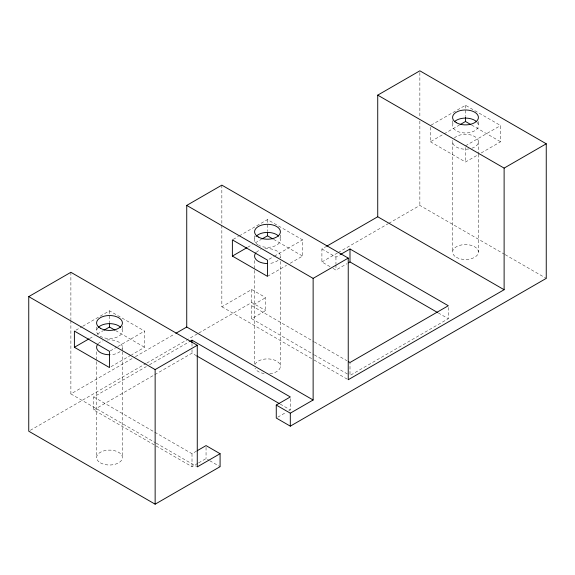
<?xml version="1.0" encoding="UTF-8"?>
<svg xmlns="http://www.w3.org/2000/svg" width="575" height="575" viewBox="0 0 575 575"><rect width="100%" height="100%" fill="white"/><g stroke="black" fill="none" stroke-linecap="round" stroke-linejoin="round"><path stroke-width="0.43" stroke-dasharray="2.88 2.16" d="M75.914 330.201L82.024 326.672M82.786 326.233L109.502 310.809L144.605 331.078L144.605 347.293L131.632 354.789M233.141 239.423L238.488 236.339M239.25 235.901L267.49 219.592L302.594 239.868L302.594 256.083L289.62 263.573M431.157 125.106L465.498 105.275L500.609 125.544L500.609 141.759L479.241 154.1M89.657 338.481L94.235 335.836M97.29 334.075L103.392 330.553M247.645 247.272L252.224 244.627M255.278 242.858L261.381 239.337M430.395 127.247L430.395 141.759L443.368 134.27M444.13 133.831L459.396 125.012M110.263 350.908L117.135 346.941M117.897 346.502L144.605 331.078M269.014 259.253L273.592 256.608M274.354 256.17L302.594 239.868M465.498 145.813L500.609 125.544M111.025 366.685L130.87 355.228M267.49 276.352L286.566 265.334M430.395 141.759L465.498 162.028L478.472 154.538M70.883 320.584L70.883 393.918L134.643 357.104M135.42 356.658L174.297 334.212M221.849 225.378L221.849 306.755L251.692 289.527L265.736 297.634L265.736 310.608L251.692 318.715L251.692 305.742L265.736 297.634M330.036 266.656L321.907 261.963L321.907 248.989L325.781 246.747M30.302 430.316L146.043 363.493M146.819 363.048L198.088 333.442M198.871 332.997L251.692 302.5L265.736 310.608M321.907 261.963L337.453 252.986M338.229 252.533L387.988 223.812M388.765 223.359L419.858 205.412L504.376 254.208M197.915 463.27L192.007 466.684L93.703 409.932L93.703 396.958L146.338 366.57M149.435 364.78L188.909 341.988M321.907 248.989L335.951 257.097L339.645 254.962M93.703 409.932L192.007 353.172L195.874 355.408M332.997 268.36L335.951 270.07L347.034 263.666M93.703 396.958L192.007 453.711L196.442 451.152M198.655 462.846L206.051 458.577L209.005 460.287M277.747 417.184L285.876 412.491M288.83 410.787L290.31 409.932L290.31 396.958M448.299 307.474L448.299 318.715L349.995 375.475L349.995 362.502M471.608 125.012L500.609 141.759M505.152 254.653L546.25 278.379M438.236 312.908L448.299 318.715M273.592 239.337L302.594 256.083M251.692 305.742L313.612 341.493M314.388 341.945L346.897 360.712M251.692 318.715L313.612 354.466M314.388 354.912L348.443 374.577M221.849 306.755L313.346 359.583M314.123 360.029L348.234 379.73M280.248 404.117L290.31 409.932M115.604 330.553L144.605 347.293M209.746 460.712L220.088 466.684M70.883 393.918L155.401 442.714M156.177 443.16L196.499 466.44M478.407 121.49L478.407 125.544M478.407 141.759L478.407 153.417M478.407 154.308L478.407 252.03M465.498 105.275L465.498 116.373M465.498 147.523L465.498 162.028M452.59 120.678L452.59 125.544M452.59 141.759L452.59 252.03M419.858 72.608L419.858 117.472M419.858 121.066L419.858 205.412M335.951 257.097L335.951 264.018M335.951 264.881L335.951 270.07M280.399 235.002L280.399 239.868M280.399 256.083L280.399 257.873M280.399 261.46L280.399 366.347A12.909 7.453 0 0 1 269.172 373.743M267.49 219.592L267.49 231.545M254.581 235.815L254.581 239.868M254.581 260.561L254.581 269.531M254.581 270.423L254.581 366.347M251.692 289.527L251.692 302.5M221.849 185.136L221.849 224.487M206.051 447.336L206.051 458.577M192.007 343.663L192.007 346.258M192.007 349.715L192.007 353.172M192.007 453.711L192.007 466.684M122.41 326.212L122.41 331.078M122.41 347.293L122.41 350.879M122.41 351.778L122.41 457.563M109.502 310.809L109.502 322.755M96.593 327.024L96.593 331.078M96.593 351.778L96.593 360.741M96.593 361.639L96.593 457.563M70.883 272.298L70.883 319.693M255.02 364.421A12.909 7.453 0 0 1 269.172 358.958A12.909 7.453 0 0 1 280.399 366.347M264.148 373.549A12.909 7.453 0 0 1 255.02 368.28M264.967 248.774A12.909 7.453 0 0 1 279.96 258.01M278.063 260.353A12.909 7.453 0 0 1 269.172 263.472M256.306 252.353A12.909 7.453 0 0 1 261.036 249.629M279.96 237.935A12.909 7.453 0 0 1 274.304 246.193A12.909 7.453 0 0 1 258.973 245.467M258.362 245.137A12.909 7.453 0 0 1 256.306 236.138M121.972 329.152A12.909 7.453 0 0 1 108.373 338.502A12.909 7.453 0 0 1 97.8 327.93M106.979 339.983A12.909 7.453 0 0 1 121.972 349.226M120.074 351.569A12.909 7.453 0 0 1 110.343 354.732M98.318 343.57A12.909 7.453 0 0 1 103.047 340.838M477.2 122.396A12.909 7.453 0 0 1 466.627 132.969A12.909 7.453 0 0 1 453.028 123.618M454.322 138.036A12.909 7.453 0 0 1 474.627 136.491A12.909 7.453 0 0 1 471.953 148.213M468.841 148.961A12.909 7.453 0 0 1 452.791 140.465M100.373 462.832A12.909 7.453 0 0 0 121.972 459.49A12.909 7.453 0 0 0 106.159 450.362A12.909 7.453 0 0 0 100.373 462.832M456.37 257.298A12.909 7.453 0 0 0 477.969 253.956A12.909 7.453 0 0 0 462.156 244.828A12.909 7.453 0 0 0 456.37 257.298"/><path stroke-width="0.86" d="M28.75 296.621L70.883 272.298L197.268 345.266L197.268 466.886L220.088 453.711L220.088 466.684L155.142 504.182L28.75 431.214L28.75 296.621L155.142 369.588L197.268 345.266M186.738 205.404L313.131 278.379L313.131 399.999L186.738 327.024L186.738 205.404L221.849 185.136L348.234 258.11L348.234 379.73L504.117 289.728L504.117 168.108L377.732 95.141L377.732 216.761L504.117 289.728M377.732 95.141L419.858 70.818L546.25 143.786L546.25 278.379L290.31 426.147L276.266 418.039L276.266 405.066L290.31 396.958L192.007 340.199L189.685 341.543M74.391 347.293L109.502 367.562L109.502 351.347L74.391 331.078L74.391 347.293L88.895 338.919M104.154 330.107L109.502 327.024L114.842 330.107M232.379 256.083L267.49 276.352L267.49 260.137L232.379 239.868L232.379 256.083L246.883 247.71M262.143 238.898L267.49 235.815L272.83 238.898M460.158 124.574L465.498 121.49L470.846 124.574M175.849 333.313L186.738 327.024M326.557 246.301L377.732 216.761M340.386 254.538L349.995 248.989L448.299 305.742L349.995 362.502L348.443 361.603M313.131 278.379L348.234 258.11M504.117 168.108L546.25 143.786M348.515 262.818L349.995 261.963L437.46 312.462M197.182 450.728L206.051 445.603L220.088 453.711M276.266 405.066L290.31 413.173L313.131 399.999M196.65 355.853L279.472 403.672M465.498 117.221L465.498 121.49M349.995 248.989L349.995 261.963M290.31 413.173L290.31 426.147M267.49 232.401L267.49 235.815M192.007 340.199L192.007 342.793M155.142 369.588L155.142 504.182M109.502 323.61L109.502 327.024M267.49 263.537A12.909 7.453 0 0 1 255.789 252.928M256.306 236.138A12.909 7.453 0 0 1 278.667 236.138M98.318 327.355A12.909 7.453 0 0 1 120.678 327.355M109.502 354.746A12.909 7.453 0 0 1 97.8 344.145M454.322 121.821A12.909 7.453 0 0 1 476.682 121.821M100.373 328.239A12.909 7.453 0 0 0 121.972 324.897A12.909 7.453 0 0 0 106.159 315.768A12.909 7.453 0 0 0 100.373 328.239M258.362 237.029A12.909 7.453 0 0 0 279.96 233.687A12.909 7.453 0 0 0 264.148 224.559A12.909 7.453 0 0 0 258.362 237.029M456.37 122.705A12.909 7.453 0 0 0 477.969 119.363A12.909 7.453 0 0 0 462.156 110.235A12.909 7.453 0 0 0 456.37 122.705"/></g></svg>
